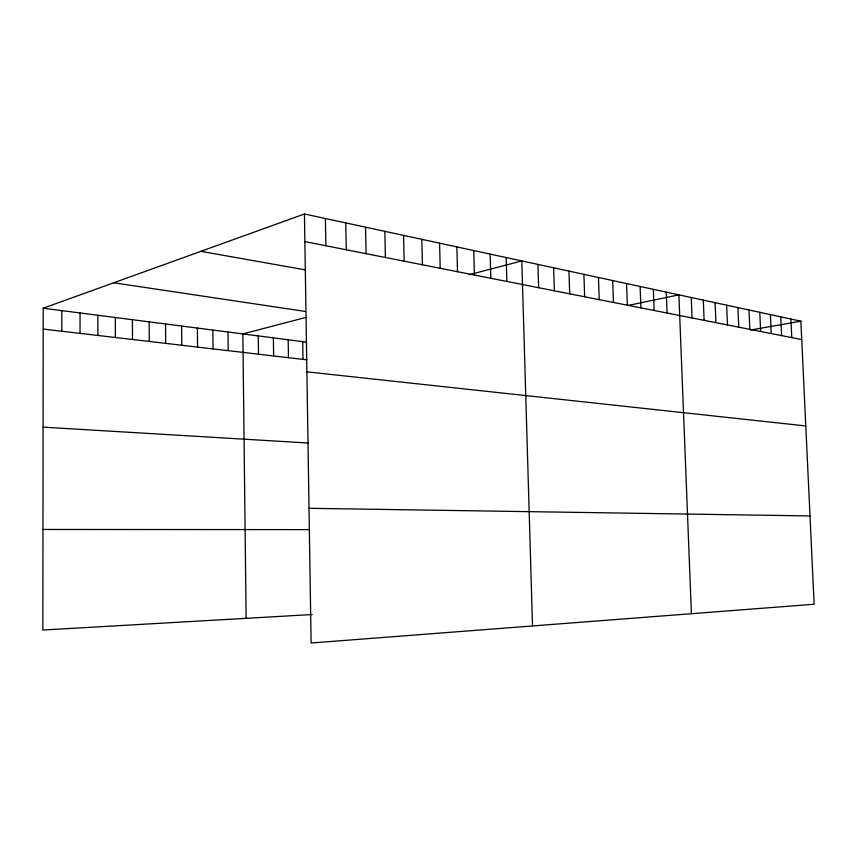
<?xml version="1.0" encoding="UTF-8"?>
<svg xmlns="http://www.w3.org/2000/svg" width="857" height="857" viewBox="0 0 857 857"><rect width="100%" height="100%" fill="white"/><g stroke="black" fill="none" stroke-linecap="round" stroke-linejoin="round"><path stroke-width="1.29" d="M304.439 213.982L311.112 643.018L814.15 604.249L800.867 321.193L304.439 213.982L43.214 308.22L42.85 630.034L312.162 614.533M305.885 317.433L242.852 333.93L246.13 618.326M469.293 274.668L521.806 260.935L532.518 625.953M628.277 305.424L678.894 294.851L691.406 613.708M750.614 330.009L800.867 321.193M42.968 529.455L309.527 529.626M309.013 508.297L810.004 515.935M43.075 427.14L308.177 443.015M306.892 371.842L805.784 425.95M43.193 329.077L306.881 359.844M43.214 308.22L306.613 342.136M113.724 282.789L305.017 311.402M200.945 251.326L304.91 269.816M304.867 241.61L801.724 339.586M790.915 319.05L791.772 337.615M780.759 316.854L781.616 335.612M770.389 314.615L771.236 333.577M759.795 312.334L760.641 331.488M748.975 309.998L749.821 329.345M737.931 307.609L738.766 327.17M726.64 305.167L727.475 324.942M715.102 302.671L715.927 322.661M703.297 300.132L704.122 320.336M691.235 297.518L692.049 317.958M666.264 292.13L667.067 313.03M653.334 289.334L654.137 310.48M640.104 286.484L640.897 307.867M626.563 283.549L627.335 305.199M612.68 280.56L613.451 302.457M598.465 277.486L599.225 299.65M583.896 274.336L584.645 296.779M568.962 271.112L569.701 293.833M553.643 267.802L554.361 290.812M537.928 264.417L538.635 287.706M506.187 257.561L506.862 281.439M490.172 254.1L490.825 278.279M473.739 250.555L474.382 275.033M456.888 246.912L457.509 271.712M439.587 243.174L440.198 268.295M421.826 239.339L422.415 264.792M403.583 235.396L404.15 261.192M384.847 231.347L385.382 257.486M365.575 227.191L366.1 253.683M345.778 222.916L346.26 249.773M325.403 218.514L325.864 245.755M302.725 341.632L302.992 359.394M288.198 339.768L288.455 357.69M273.383 337.862L273.629 355.966M258.278 335.912L258.503 354.198M227.994 332.013L228.198 350.663M212.847 330.063L213.029 348.895M197.399 328.07L197.56 347.085M181.641 326.046L181.791 345.253M165.562 323.978L165.69 343.368M149.161 321.868L149.268 341.45M132.406 319.704L132.503 339.501M115.32 317.508L115.384 337.497M97.859 315.258L97.912 335.462M80.033 312.966L80.055 333.384M61.822 310.62L61.822 331.252"/></g></svg>
